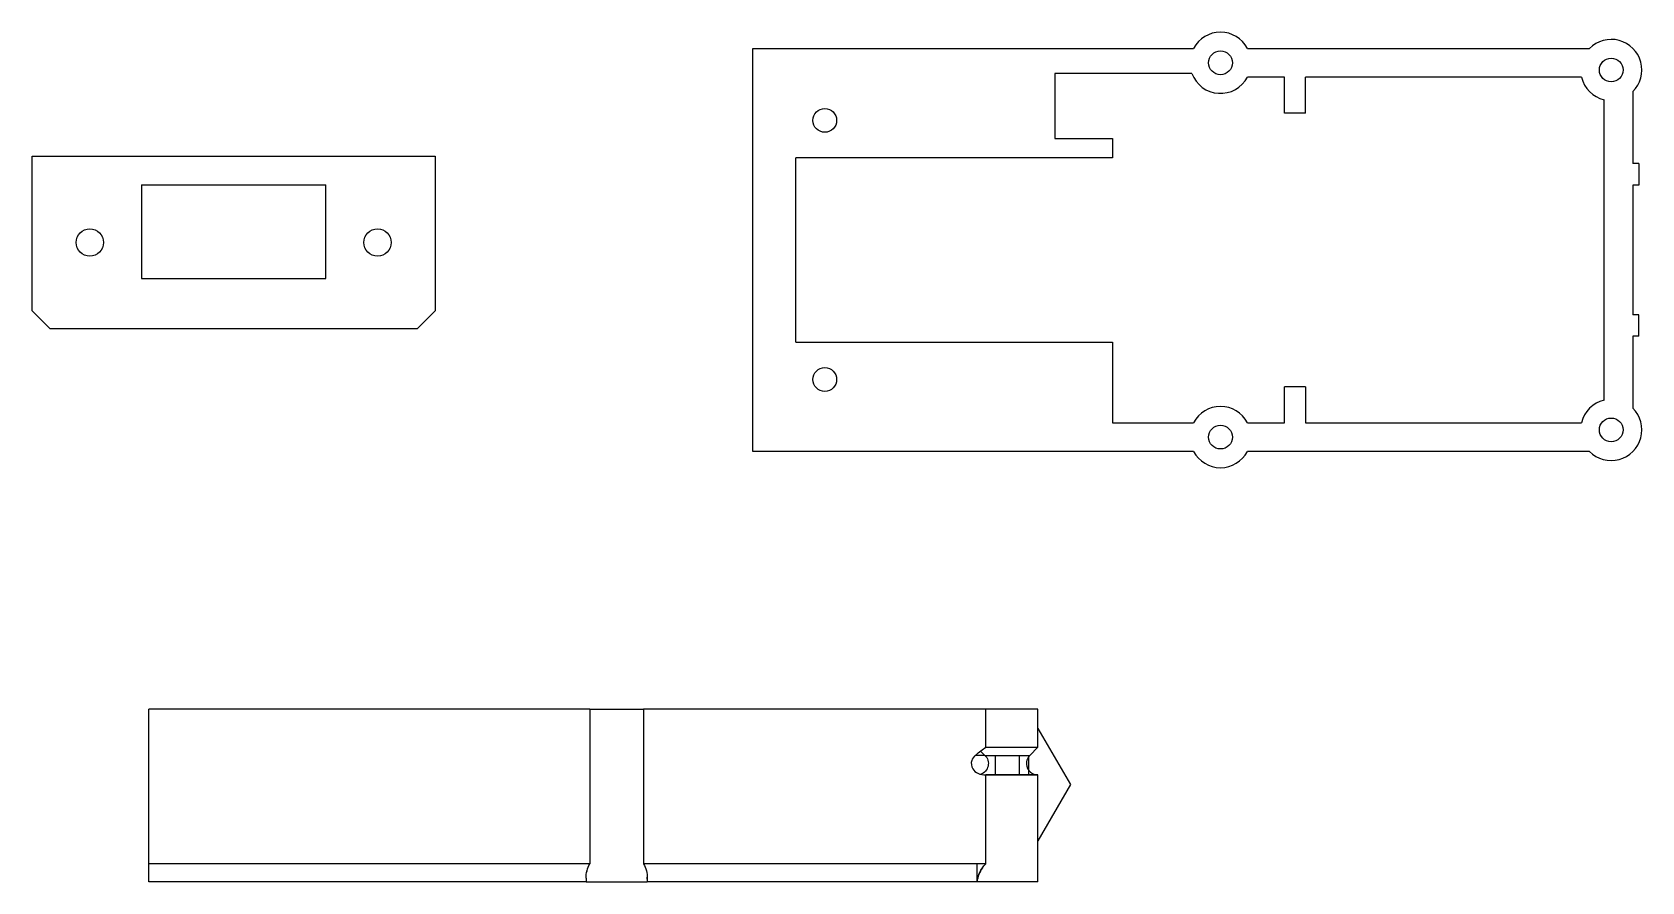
# Model space of a CAD drawing. Header units: millimetres. Extents: x 58 to 282, y 85 to 203.
import ezdxf

# ---------------------------------------------------------------- set-up
doc = ezdxf.new("R2010")
doc.units = ezdxf.units.MM
for name, color, linetype in [('SectionView', 7, 'CONTINUOUS'), ('SectionView001', 7, 'CONTINUOUS'), ('View', 7, 'CONTINUOUS')]:
    doc.layers.add(name, color=color, linetype=linetype)

msp = doc.modelspace()

# ---------------------------------------------------------------- linework, layer by layer
at = {"layer": 'SectionView'}
for p, q in [((158.354, 145.169), (158.354, 201.169)), ((158.354, 201.169), (219.604, 201.169)), ((227.104, 201.169), (274.644, 201.169)), ((219.378, 197.669), (200.354, 197.669)), ((200.354, 197.669), (200.354, 188.669)), ((232.254, 197.169), (227.104, 197.169)), ((232.254, 192.169), (232.254, 197.169)), ((273.523, 197.169), (235.154, 197.169)), ((235.154, 192.169), (235.154, 197.169)), ((280.654, 195.158), (280.654, 185.169)), ((276.654, 152.299), (276.654, 194.038)), ((235.154, 192.169), (232.254, 192.169)), ((200.354, 188.669), (208.354, 188.669)), ((208.354, 188.669), (208.354, 185.969)), ((208.354, 185.969), (164.354, 185.969)), ((164.354, 160.369), (164.354, 185.969)), ((281.509, 185.169), (280.654, 185.169)), ((281.509, 185.169), (281.509, 182.169)), ((281.509, 182.169), (280.654, 182.169)), ((280.654, 182.169), (280.654, 164.169)), ((281.509, 164.169), (280.654, 164.169)), ((281.509, 161.169), (281.509, 164.169)), ((281.509, 161.169), (280.654, 161.169)), ((280.654, 161.169), (280.654, 151.179)), ((164.354, 160.369), (208.354, 160.369)), ((208.354, 160.369), (208.354, 149.169)), ((232.254, 149.169), (232.254, 154.169)), ((235.154, 154.169), (232.254, 154.169)), ((235.154, 154.169), (235.154, 149.169)), ((208.354, 149.169), (219.604, 149.169)), ((227.104, 149.169), (232.254, 149.169)), ((235.154, 149.169), (273.523, 149.169)), ((219.604, 145.169), (158.354, 145.169)), ((274.644, 145.169), (227.104, 145.169))]:
    msp.add_line(p, q, dxfattribs=at)
for centre in [(223.354, 199.169), (277.654, 198.169), (168.354, 191.169), (168.354, 155.169), (223.354, 147.169), (277.654, 148.169)]:
    msp.add_circle(centre, 1.65, dxfattribs=at)
for centre, start, end in [((223.354, 199.169), 28.0725, 151.928), ((277.654, 198.169), -45.0991, 135.099), ((223.354, 199.169), -159.333, -28.0725), ((277.654, 198.169), -166.391, -103.609), ((277.654, 148.169), 103.609, 166.391), ((223.354, 147.169), 28.0725, 151.928), ((277.654, 148.169), -135.099, 45.0991), ((223.354, 147.169), -151.928, -28.0725)]:
    msp.add_arc(centre, 4.25, start, end, dxfattribs=at)
at = {"layer": 'SectionView001'}
for p, q in [((58.2139, 186.207), (114.214, 186.207)), ((58.2139, 164.707), (58.2139, 186.207)), ((114.214, 186.207), (114.214, 164.707)), ((73.4139, 182.207), (99.0139, 182.207)), ((73.4139, 182.207), (73.4139, 169.207)), ((99.0139, 169.207), (99.0139, 182.207)), ((73.4139, 169.207), (99.0139, 169.207)), ((58.2139, 164.707), (60.7139, 162.207)), ((111.714, 162.207), (60.7139, 162.207))]:
    msp.add_line(p, q, dxfattribs=at)
for centre in [(66.2139, 174.207), (106.214, 174.207)]:
    msp.add_circle(centre, 1.9, dxfattribs=at)
msp.add_open_spline([(111.714, 162.207), (114.214, 164.707)], degree=1, dxfattribs=at)
at = {"layer": 'View'}
for p, q in [((135.691, 109.387), (74.4408, 109.387)), ((74.4408, 87.8872), (74.4408, 109.387)), ((135.691, 109.387), (135.691, 87.8872)), ((143.191, 109.387), (143.191, 87.8872)), ((190.73, 109.387), (143.191, 109.387)), ((190.73, 104.087), (190.73, 109.387)), ((197.991, 104.087), (197.991, 109.387)), ((197.991, 106.703), (202.503, 98.8872)), ((190.622, 102.956), (190.02, 103.558)), ((192.091, 100.225), (192.091, 102.956)), ((195.391, 102.956), (195.391, 100.225)), ((196.741, 100.225), (196.741, 102.956)), ((196.859, 102.956), (197.991, 104.087)), ((190.73, 87.8872), (190.73, 100.225)), ((197.991, 85.3872), (197.991, 100.225)), ((202.503, 98.8872), (197.991, 91.0719)), ((197.991, 85.3872), (197.991, 91.0719)), ((135.691, 87.8872), (74.4408, 87.8872)), ((74.4408, 85.3872), (74.4408, 87.8872)), ((189.52, 87.8872), (143.191, 87.8872)), ((135.191, 85.3872), (74.4408, 85.3872)), ((135.191, 85.8872), (135.191, 85.3872)), ((143.691, 85.8872), (143.691, 85.3872)), ((189.52, 85.3872), (143.691, 85.3872))]:
    msp.add_line(p, q, dxfattribs=at)
for points, degree, knots in [([(135.691, 109.387), (136.043, 109.387), (136.476, 109.387), (136.98, 109.387), (137.542, 109.387), (138.149, 109.387), (138.787, 109.387), (139.441, 109.387), (140.094, 109.387), (140.733, 109.387), (141.34, 109.387), (141.902, 109.387), (142.406, 109.387), (142.839, 109.387), (143.191, 109.387)], 1, [3.63155, 3.63155, 3.78596, 3.94036, 4.09477, 4.24917, 4.40358, 4.55798, 4.71239, 4.86679, 5.0212, 5.17561, 5.33001, 5.48442, 5.63882, 5.79323, 5.79323]), ([(197.991, 109.387), (197.961, 109.387), (197.931, 109.387), (197.841, 109.387), (197.752, 109.387), (197.606, 109.387), (197.46, 109.387), (197.261, 109.387), (197.062, 109.387), (196.817, 109.387), (196.571, 109.387), (196.285, 109.387), (195.999, 109.387), (195.682, 109.387), (195.364, 109.387), (195.023, 109.387), (194.682, 109.387), (193.976, 109.387), (193.26, 109.387), (192.909, 109.387), (192.559, 109.387), (192.225, 109.387), (191.891, 109.387), (191.584, 109.387), (191.276, 109.387), (191.003, 109.387), (190.73, 109.387)], 2, [0, 0, 0, 0.168423, 0.168423, 0.336846, 0.336846, 0.50527, 0.50527, 0.673693, 0.673693, 0.842116, 0.842116, 1.01054, 1.01054, 1.17896, 1.17896, 1.34739, 1.34739, 1.68423, 1.68423, 1.85266, 1.85266, 2.02108, 2.02108, 2.1895, 2.1895, 2.35792, 2.35792, 2.35792]), ([(189.273, 102.956), (189.045, 102.767), (188.869, 102.517), (188.783, 102.239), (188.66, 101.858), (188.717, 101.429), (188.929, 101.087), (189.093, 100.818), (189.344, 100.603), (189.633, 100.461), (189.967, 100.295), (190.349, 100.224), (190.73, 100.225)], 3, [0, 0, 0, 0, 0.213467, 0.213467, 0.213467, 0.506774, 0.506774, 0.506774, 0.735926, 0.735926, 0.735926, 1, 1, 1, 1]), ([(190.622, 102.956), (191.009, 102.576), (191.176, 101.991), (191.05, 101.463), (190.932, 100.938), (190.53, 100.489), (190.02, 100.315)], 3, [0, 0, 0, 0, 0.430004, 0.430004, 0.430004, 0.856873, 0.856873, 0.856873, 0.856873]), ([(190.622, 102.956), (190.7, 102.956), (190.931, 102.956), (191.303, 102.956), (191.796, 102.956), (192.388, 102.956), (193.047, 102.956), (193.741, 102.956), (194.435, 102.956), (195.094, 102.956), (195.685, 102.956), (196.179, 102.956), (196.551, 102.956), (196.781, 102.956), (196.859, 102.956)], 1, [1.5708, 1.5708, 1.7952, 2.0196, 2.24399, 2.46839, 2.69279, 2.91719, 3.14159, 3.36599, 3.59039, 3.81479, 4.03919, 4.26359, 4.48799, 4.71239, 4.71239]), ([(190.73, 104.087), (191.276, 104.087), (191.891, 104.087), (192.559, 104.087), (193.26, 104.087), (193.974, 104.087), (194.682, 104.087), (195.364, 104.087), (195.999, 104.087), (196.571, 104.087), (197.062, 104.087), (197.46, 104.087), (197.752, 104.087), (197.931, 104.087), (197.991, 104.087)], 1, [2.35446, 2.35446, 2.52289, 2.69131, 2.85973, 3.02816, 3.19658, 3.365, 3.53343, 3.70185, 3.87027, 4.0387, 4.20712, 4.37554, 4.54397, 4.71239, 4.71239]), ([(196.859, 102.956), (196.473, 102.576), (196.305, 101.991), (196.432, 101.463), (196.532, 101.021), (196.831, 100.63), (197.231, 100.416), (197.463, 100.291), (197.727, 100.224), (197.991, 100.225)], 3, [0, 0, 0, 0, 0.430004, 0.430004, 0.430004, 0.790003, 0.790003, 0.790003, 1, 1, 1, 1]), ([(197.991, 100.225), (197.992, 100.225), (197.78, 100.225), (197.385, 100.225), (196.997, 100.225), (196.431, 100.225), (195.765, 100.225), (195.1, 100.225), (194.337, 100.225), (193.581, 100.225), (192.518, 100.225), (191.478, 100.225), (190.73, 100.225)], 3, [0, 0, 0, 0, 0.229167, 0.229167, 0.229167, 0.45567, 0.45567, 0.45567, 0.682173, 0.682173, 0.682173, 1, 1, 1, 1]), ([(190.73, 100.225), (191.21, 100.225), (191.808, 100.225), (192.457, 100.225), (193.368, 100.225), (194.381, 100.225), (195.272, 100.225), (196.165, 100.225), (196.936, 100.225), (197.415, 100.225), (197.791, 100.225), (197.992, 100.225), (197.991, 100.225)], 3, [0.275041, 0.275041, 0.275041, 0.275041, 0.443617, 0.443617, 0.443617, 0.582713, 0.582713, 0.582713, 0.721809, 0.721809, 0.721809, 1, 1, 1, 1]), ([(190.73, 85.3872), (190.661, 85.3872), (190.591, 85.3872), (190.457, 85.3872), (190.335, 85.3872), (190.215, 85.3872), (190.109, 85.3872), (190.058, 85.3872), (190.008, 85.3872), (189.962, 85.3872), (189.915, 85.3872), (189.874, 85.3872), (189.832, 85.3872), (189.794, 85.3872), (189.757, 85.3872), (189.724, 85.3872), (189.691, 85.3872), (189.663, 85.3872), (189.634, 85.3872), (189.611, 85.3872), (189.587, 85.3872), (189.568, 85.3872), (189.549, 85.3872), (189.535, 85.3872), (189.52, 85.3872)], 2, [0.787128, 0.787128, 0.787128, 0.834682, 0.834682, 0.929789, 0.929789, 1.0249, 1.0249, 1.07245, 1.07245, 1.12, 1.12, 1.16756, 1.16756, 1.21511, 1.21511, 1.26266, 1.26266, 1.31022, 1.31022, 1.35777, 1.35777, 1.40532, 1.40532, 1.45288, 1.45288, 1.45288]), ([(197.991, 85.3872), (197.961, 85.3872), (197.931, 85.3872), (197.841, 85.3872), (197.752, 85.3872), (197.606, 85.3872), (197.46, 85.3872), (197.261, 85.3872), (197.062, 85.3872), (196.817, 85.3872), (196.571, 85.3872), (196.285, 85.3872), (195.999, 85.3872), (195.682, 85.3872), (195.364, 85.3872), (195.023, 85.3872), (194.682, 85.3872), (193.976, 85.3872), (193.26, 85.3872), (192.909, 85.3872), (192.559, 85.3872), (192.225, 85.3872), (191.891, 85.3872), (191.584, 85.3872), (191.276, 85.3872), (191.003, 85.3872), (190.73, 85.3872)], 2, [0, 0, 0, 0.168423, 0.168423, 0.336846, 0.336846, 0.50527, 0.50527, 0.673693, 0.673693, 0.842116, 0.842116, 1.01054, 1.01054, 1.17896, 1.17896, 1.34739, 1.34739, 1.68423, 1.68423, 1.85266, 1.85266, 2.02108, 2.02108, 2.1895, 2.1895, 2.35792, 2.35792, 2.35792])]:
    msp.add_open_spline(points, degree=degree, knots=knots, dxfattribs=at)
for points, degree in [([(189.273, 102.956), (189.82, 103.409), (190.298, 103.781), (190.73, 104.087)], 3), ([(190.622, 102.956), (190.094, 102.956), (189.635, 102.956), (189.273, 102.956)], 3), ([(196.741, 100.826), (196.741, 101.36), (196.741, 102.289), (196.741, 102.823)], 3), ([(196.741, 100.225), (196.741, 100.224), (196.741, 100.256)], 2), ([(135.191, 85.8872), (135.191, 86.5816), (135.364, 87.2746), (135.691, 87.8872)], 3), ([(143.191, 87.8872), (143.518, 87.2746), (143.691, 86.5816), (143.691, 85.8872)], 3), ([(143.463, 87.2607), (143.462, 87.2639)], 1), ([(190.73, 87.8872), (189.52, 87.8872)], 1), ([(189.52, 85.3872), (189.627, 86.2855), (190.022, 87.1739), (190.73, 87.8872)], 3), ([(189.52, 85.3872), (189.52, 87.8872)], 1), ([(190.277, 87.3495), (189.85, 86.7482), (189.602, 86.0724), (189.52, 85.3872)], 3), ([(135.191, 85.8317), (135.191, 85.8595)], 1), ([(135.191, 85.3872), (135.297, 85.3872), (135.612, 85.3872), (136.118, 85.3872), (136.791, 85.3872), (137.597, 85.3872), (138.495, 85.3872), (139.441, 85.3872), (140.387, 85.3872), (141.285, 85.3872), (142.091, 85.3872), (142.764, 85.3872), (143.27, 85.3872), (143.584, 85.3872), (143.691, 85.3872)], 1), ([(135.22, 85.3872), (135.27, 85.3872), (135.399, 85.3872)], 2), ([(135.237, 86.5096), (135.238, 86.516)], 1), ([(135.257, 86.6363), (135.258, 86.6385)], 1), ([(135.288, 86.793), (135.327, 86.9561)], 1), ([(143.689, 86.0062), (143.688, 86.0301)], 1), ([(143.691, 85.9077), (143.689, 86.0047)], 1), ([(143.689, 85.7622), (143.69, 85.8247)], 1), ([(143.691, 85.8872), (143.691, 85.8887)], 1)]:
    msp.add_open_spline(points, degree=degree, dxfattribs=at)

doc.saveas('drawing.dxf')
